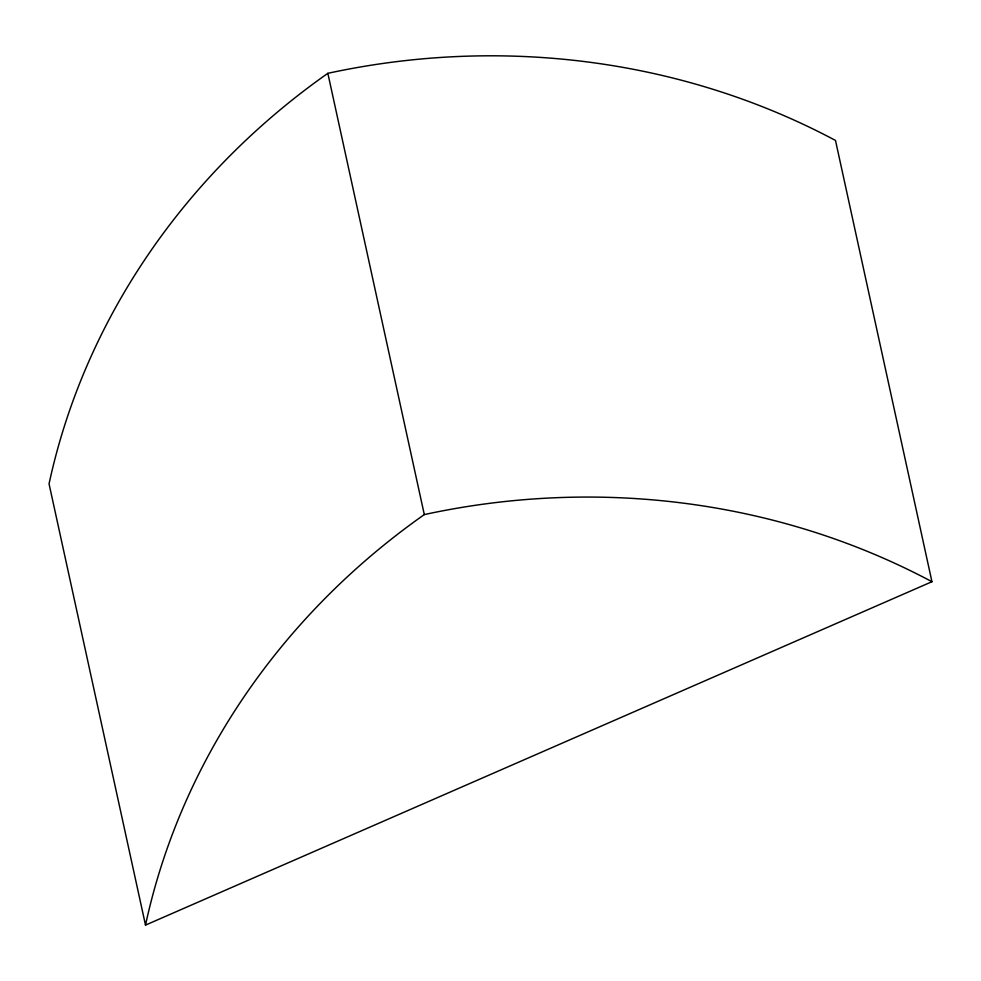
<?xml version="1.0" encoding="UTF-8"?>
<svg xmlns="http://www.w3.org/2000/svg" width="981" height="981" viewBox="0 0 981 981"><rect width="100%" height="100%" fill="white"/><g stroke="black" fill="none" stroke-linecap="round" stroke-linejoin="round"><path stroke-width="1.47" d="M145.507 925.108L931.95 581.708L835.493 140.442A710.379 652.647 -12.3 0 0 327.85 73.317A710.379 652.647 -12.3 0 0 49.05 483.841L145.507 925.108A710.379 652.647 -12.3 0 1 424.307 514.584L327.85 73.317M424.307 514.584A710.379 652.647 -12.3 0 1 931.95 581.708"/></g></svg>
